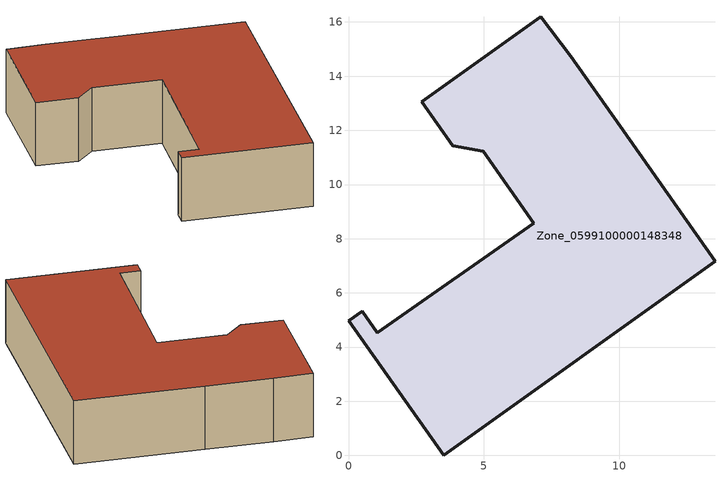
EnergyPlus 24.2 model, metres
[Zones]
Zone_0599100000148348
 floor ground (C_G): 13.53,7.16 3.51,0 0,4.97 0.51,5.33 1.07,4.53 6.84,8.57 4.97,11.23 3.85,11.43 2.71,13.06 7.1,16.2 8.21,14.74 10.04,12.15 z0
 wall outside (C_F): 3.85,11.43 4.97,11.23 6.84,8.57 1.07,4.53 0.51,5.33 0,4.97 3.51,0 13.53,7.16 10.04,12.15 8.21,14.74 7.1,16.2 2.71,13.06 3.85,11.43 z0:3.2
 roof outside (C_R): 3.51,0 13.53,7.16 10.04,12.15 8.21,14.74 7.1,16.2 2.71,13.06 3.85,11.43 4.97,11.23 6.84,8.57 1.07,4.53 0.51,5.33 0,4.97 z3.2
[BUILDING]
Pand.0599100000148348: North Axis=0; Terrain=City; Loads Convergence Tolerance Value=0.04; Temperature Convergence Tolerance Value=0.4; Solar Distribution=FullExterior; Maximum Number of Warmup Days=25; Minimum Number of Warmup Days=1
[Site:Location]
Rotterdam.The.Hague.AP_ZH_NLD Design_Conditions: Latitude=51.96; Longitude=4.45; Time Zone=1; Elevation=-4.5
[SITE:GROUNDTEMPERATURE:BUILDINGSURFACE]
18, 18, 18, 18, 18, 18, 18, 18, 18, 18, 18, 18
[MATERIAL] Thermal Absorptance=0.9; Solar Absorptance=0.7; Visible Absorptance=0.7
Name | Roughness | Thickness | Conductivity | Density | Specific Heat
G.TI.1975-1991 | MediumSmooth | 0.15 | 0.288461 | 540 | 1210
F.TI.1975-1991 | Rough | 0.3 | 0.230769 | 1920 | 840
R.TI.1975-1991 | MediumRough | 0.2 | 0.153846 | 1500 | 1000
[CONSTRUCTION]
C_G: G.TI.1975-1991
C_F: F.TI.1975-1991
C_R: R.TI.1975-1991
[ZONE]
Zone_0599100000148348: Type=1; Multiplier=1; Ceiling Height=Autocalculate; Volume=Autocalculate; Floor Area=autocalculate; Part of Total Floor Area=Yes
[ZONEINFILTRATION:DESIGNFLOWRATE]
Infil_Zone_0599100000148348: Zone or ZoneList or Space or SpaceList=Zone_0599100000148348; Schedule=AlwaysOn; Design Flow Rate Calculation Method=Flow/Area; Flow Rate per Floor Area=0.003; Constant Term Coefficient=1; Temperature Term Coefficient=0; Velocity Term Coefficient=0; Velocity Squared Term Coefficient=0
[HVACTEMPLATE:ZONE:IDEALLOADSAIRSYSTEM]
Zone_0599100000148348: Maximum Heating Supply Air Temperature=50; Minimum Cooling Supply Air Temperature=13; Maximum Heating Supply Air Humidity Ratio=0.0156; Minimum Cooling Supply Air Humidity Ratio=0.0077; Heating Limit=NoLimit; Cooling Limit=NoLimit; Dehumidification Control Type=ConstantSensibleHeatRatio; Cooling Sensible Heat Ratio=0.7; Dehumidification Setpoint=60; Humidification Control Type=None; Humidification Setpoint=30; Outdoor Air Method=None; Outdoor Air Flow Rate per Person=0.00944; Outdoor Air Flow Rate per Zone Floor Area=0; Outdoor Air Flow Rate per Zone=0; Demand Controlled Ventilation Type=None; Outdoor Air Economizer Type=NoEconomizer; Heat Recovery Type=None; Sensible Heat Recovery Effectiveness=0.7; Latent Heat Recovery Effectiveness=0.65
[ZONECONTROL:THERMOSTAT]
ThermostatControl_Zone_0599100000148348: Zone or ZoneList=Zone_0599100000148348; Control Type Schedule=DualSetpointControlType; Control 1=Thermostat_Zone_0599100000148348; Temperature Difference Between Cutout And Setpoint=0
[THERMOSTATSETPOINT:DUALSETPOINT]
Thermostat_Zone_0599100000148348: Heating Setpoint Temperature Schedule=HeatingSetpoint_Zone_0599100000148348; Cooling Setpoint Temperature Schedule=CoolingSetpoint_Zone_0599100000148348
[SCHEDULE:COMPACT]
HeatingSetpoint_Zone_0599100000148348: Through: 12/31, For: AllDays, Until: 24:00, 21
CoolingSetpoint_Zone_0599100000148348: Through: 12/31, For: AllDays, Until: 24:00, 24
DualSetpointControlType: Through: 12/31, For: AllDays, Until: 24:00, 4
AlwaysOn: Through: 12/31, For: AllDays, Until: 24:00, 1
